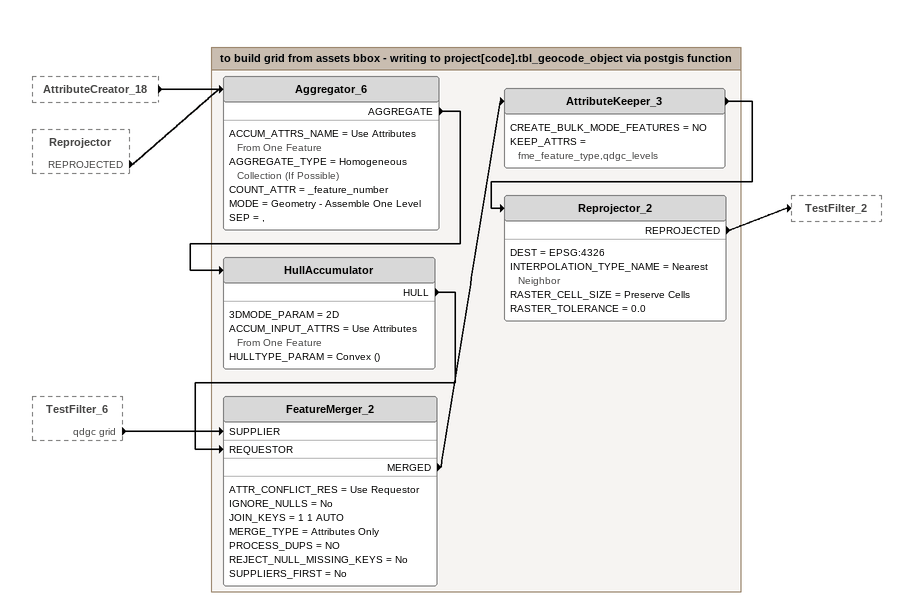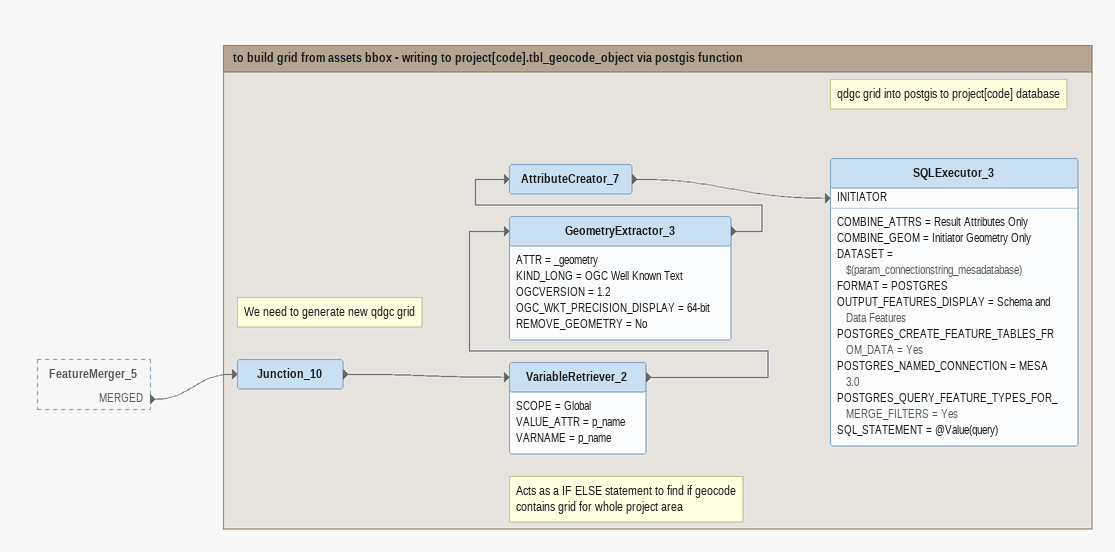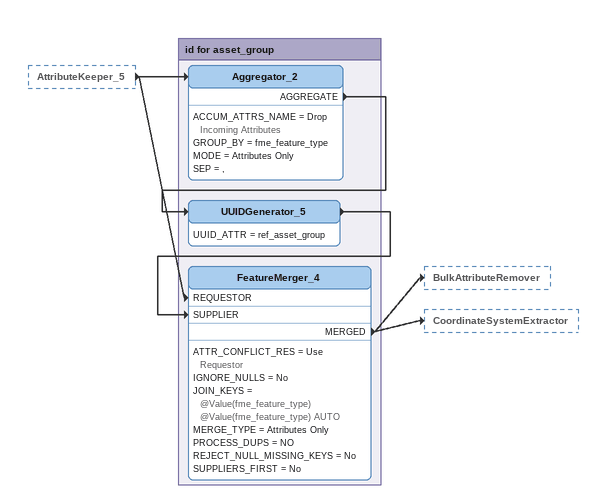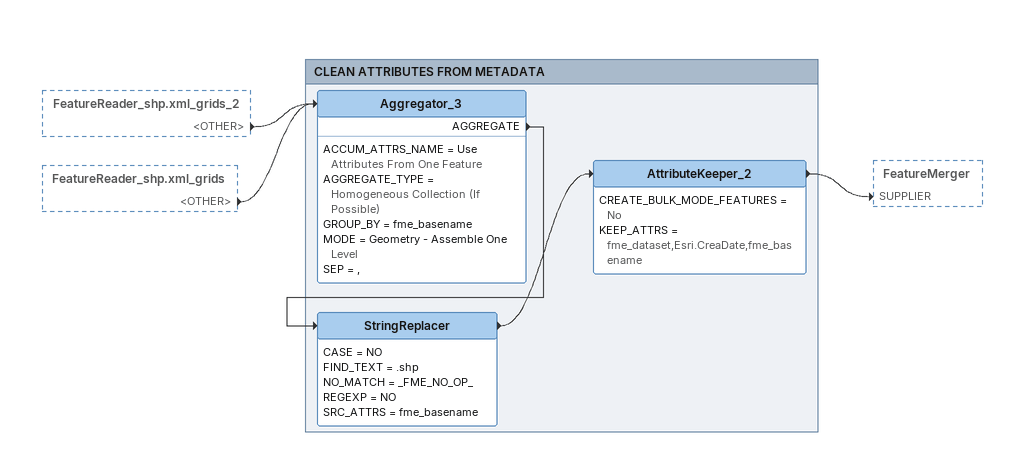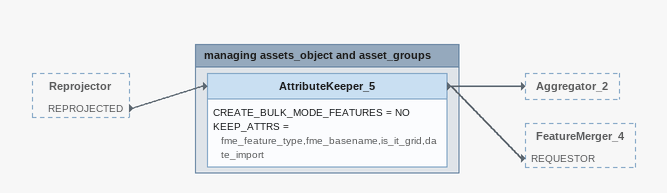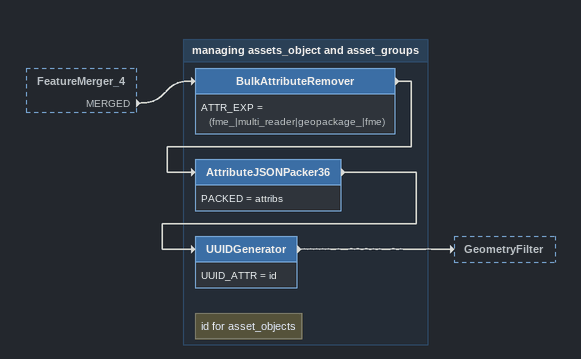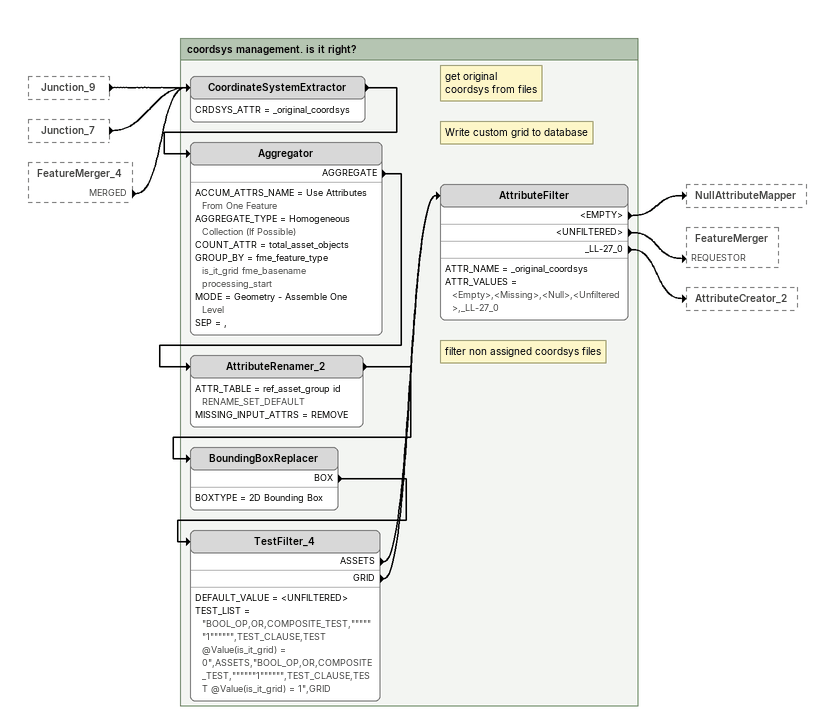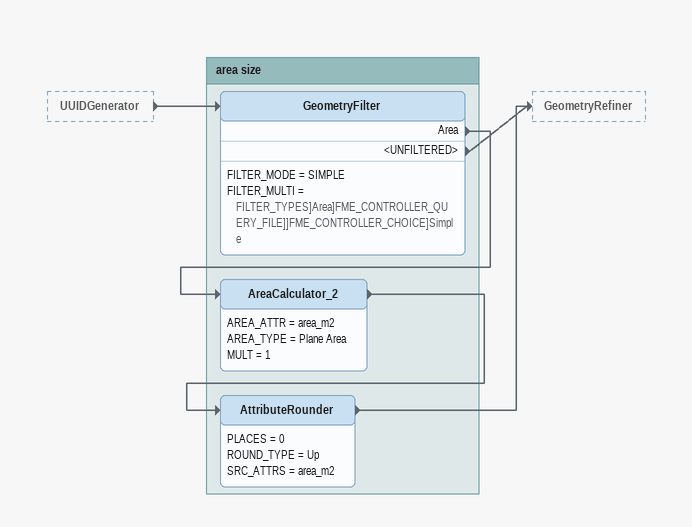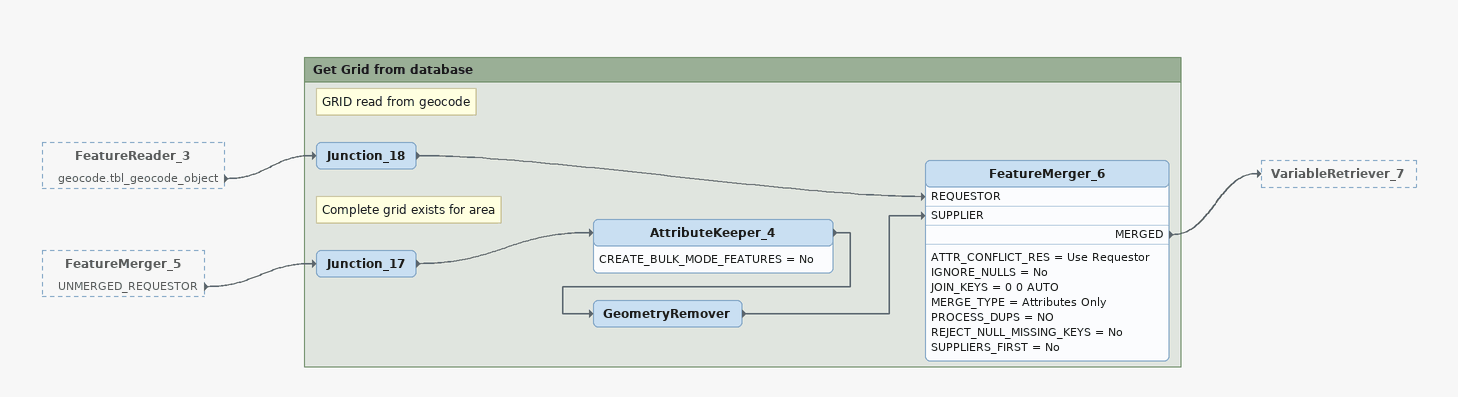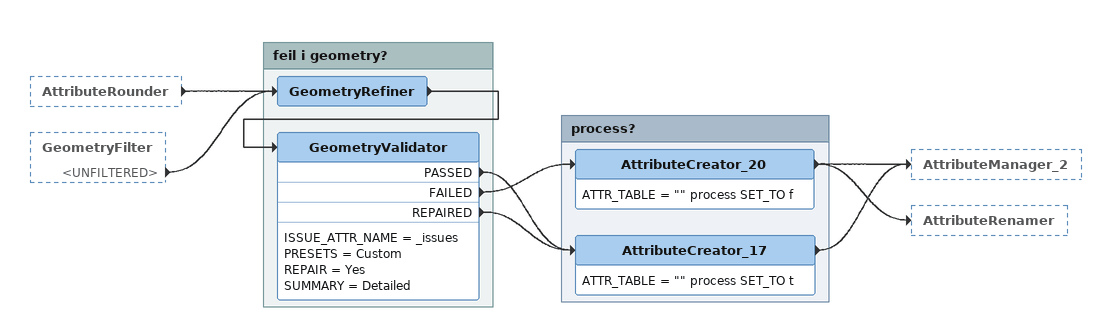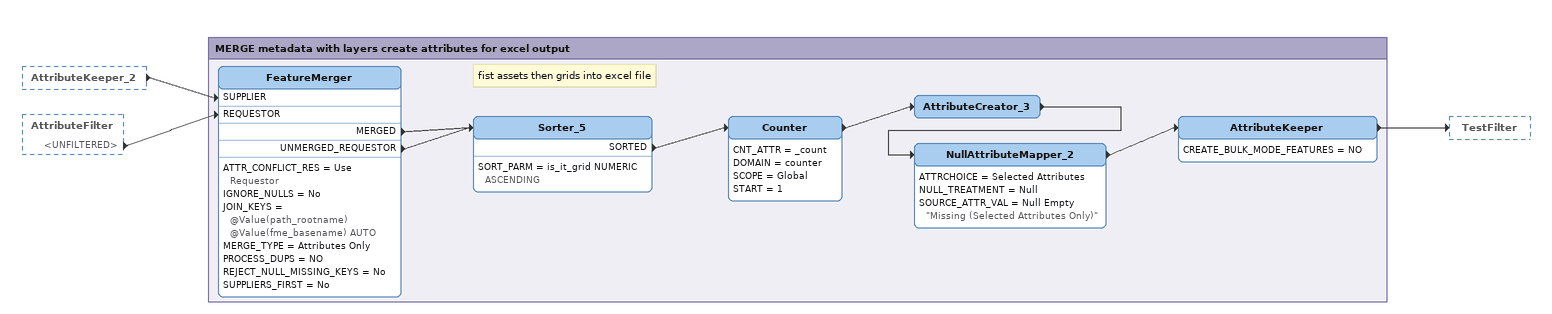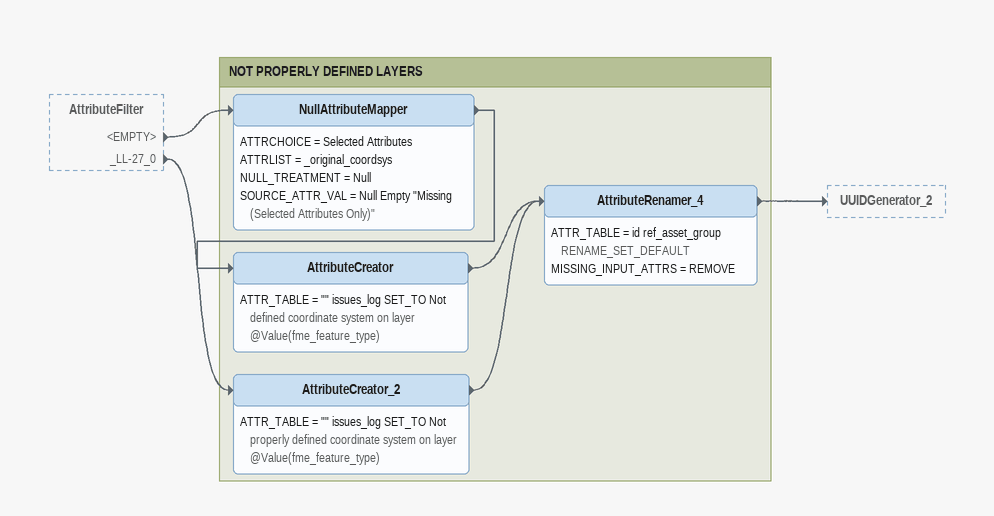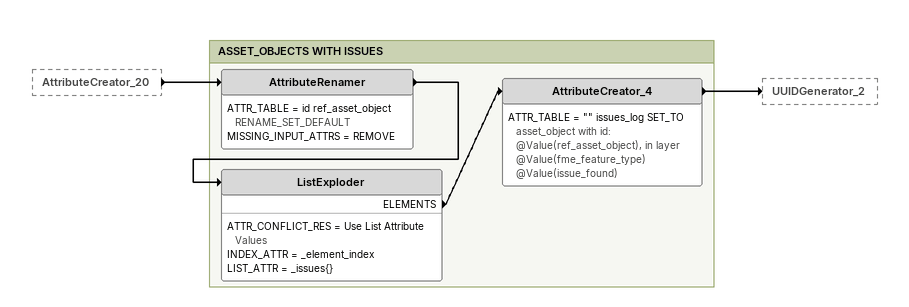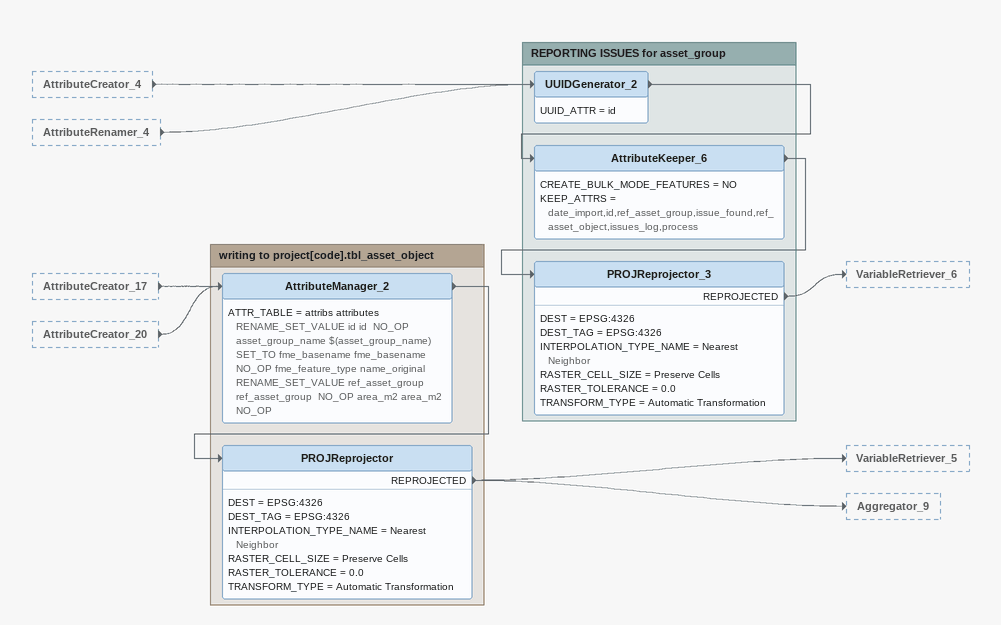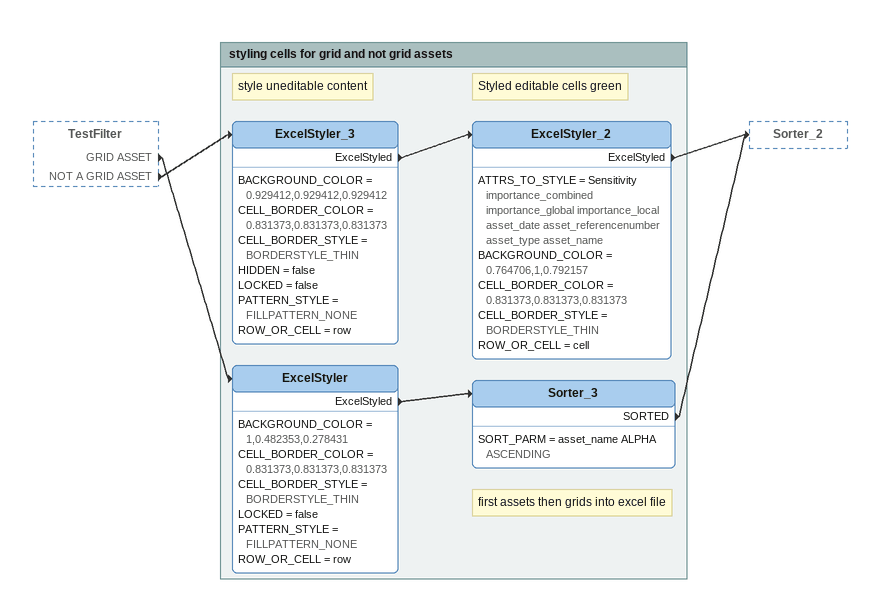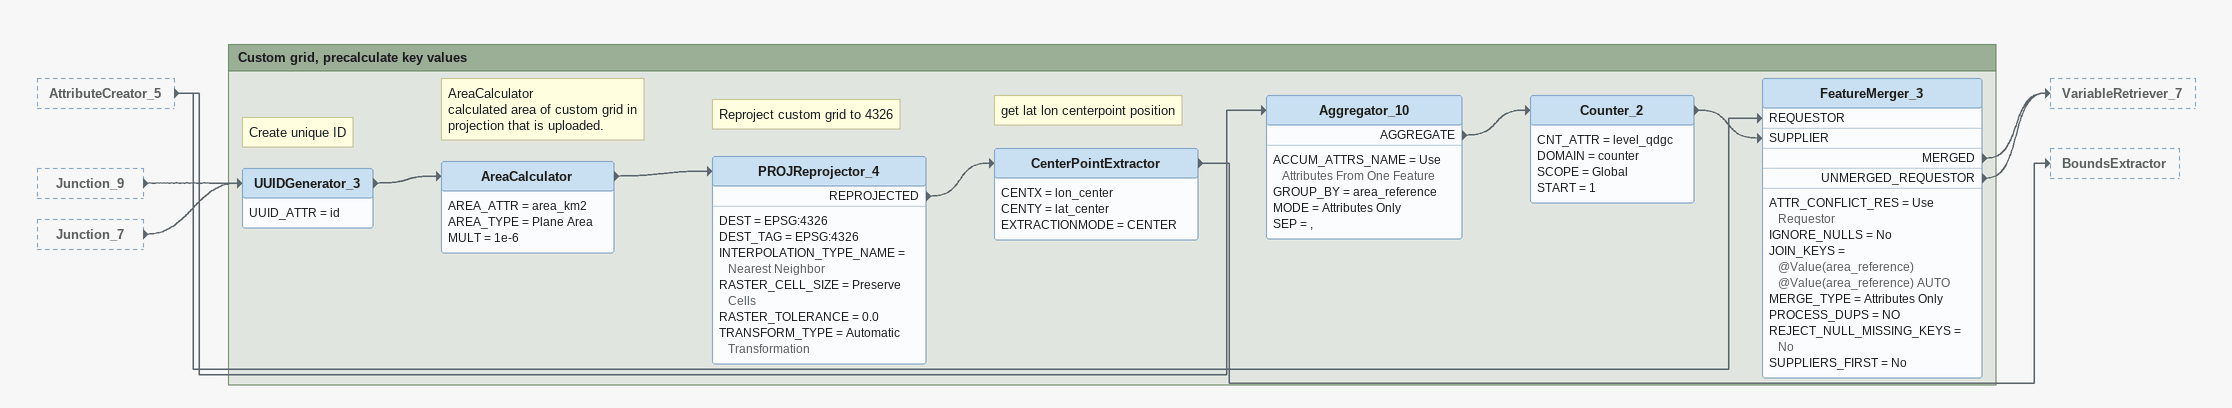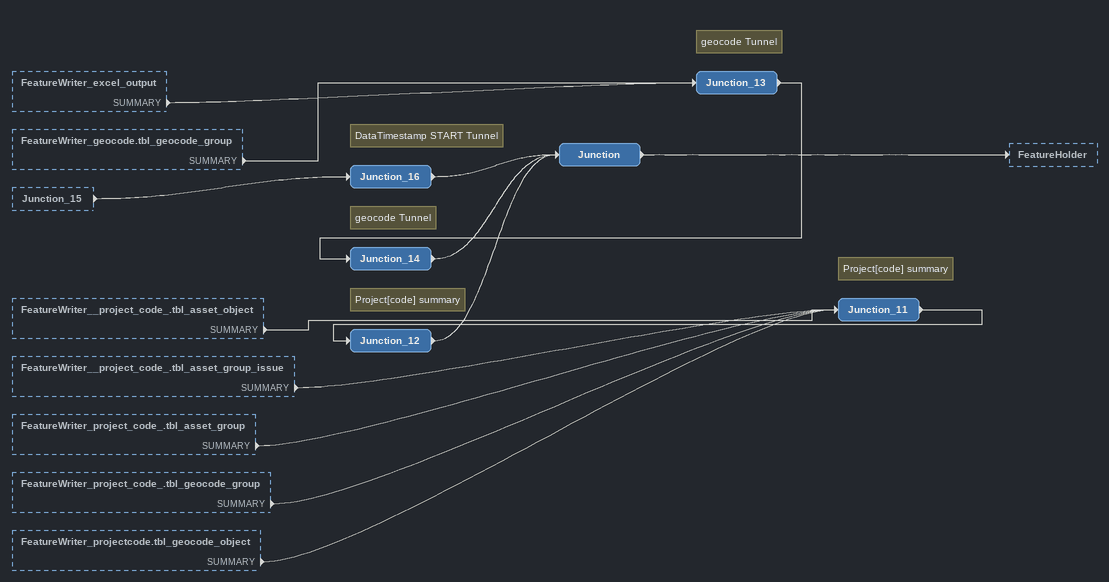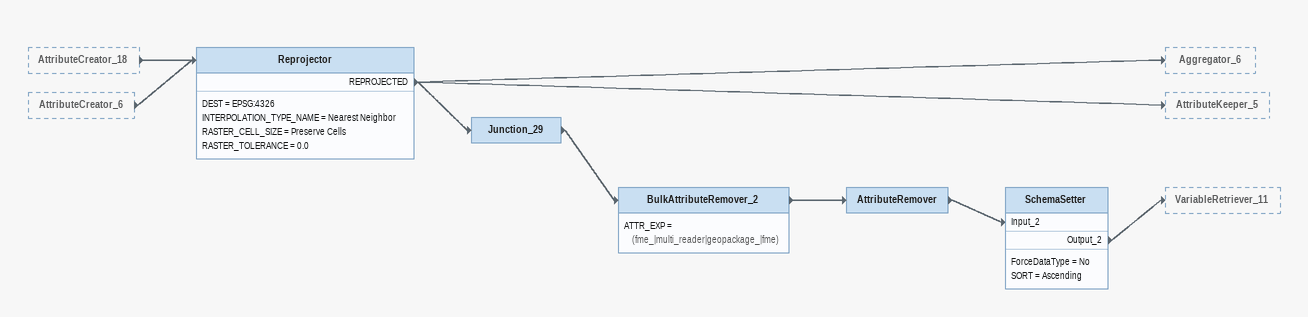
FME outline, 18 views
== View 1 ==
AttributeCreator_18 [outside]
    -> Aggregator_6
Reprojector [outside]
    REPROJECTED -> Aggregator_6
TestFilter_6 [outside]
    qdgc grid -> FeatureMerger_2 [SUPPLIER]

Bookmark: to build grid from assets bbox - writing to project[code].tbl_geocode_object via postgis function
Aggregator_6
    ACCUM_ATTRS_NAME = Use Attributes From One Feature
    AGGREGATE_TYPE = Homogeneous Collection (If Possible)
    COUNT_ATTR = _feature_number
    MODE = Geometry - Assemble One Level
    SEP = ,
    AGGREGATE -> HullAccumulator
HullAccumulator
    3DMODE_PARAM = 2D
    ACCUM_INPUT_ATTRS = Use Attributes From One Feature
    HULLTYPE_PARAM = Convex ()
    HULL -> FeatureMerger_2 [REQUESTOR]
FeatureMerger_2
    ATTR_CONFLICT_RES = Use Requestor
    IGNORE_NULLS = No
    JOIN_KEYS = 1 1 AUTO
    MERGE_TYPE = Attributes Only
    PROCESS_DUPS = NO
    REJECT_NULL_MISSING_KEYS = No
    SUPPLIERS_FIRST = No
    MERGED -> AttributeKeeper_3
AttributeKeeper_3
    CREATE_BULK_MODE_FEATURES = NO
    KEEP_ATTRS = fme_feature_type,qdgc_levels
    -> Reprojector_2
Reprojector_2
    DEST = EPSG:4326
    INTERPOLATION_TYPE_NAME = Nearest Neighbor
    RASTER_CELL_SIZE = Preserve Cells
    RASTER_TOLERANCE = 0.0
    REPROJECTED -> TestFilter_2

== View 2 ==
FeatureMerger_5 [outside]
    MERGED -> Junction_10

Bookmark: to build grid from assets bbox - writing to project[code].tbl_geocode_object via postgis function
Note: We need to generate new qdgc grid
Note: Acts as a IF ELSE statement to find if geocode contains grid for whole project area
Junction_10
    -> VariableRetriever_2
VariableRetriever_2
    SCOPE = Global
    VALUE_ATTR = p_name
    VARNAME = p_name
    -> GeometryExtractor_3
GeometryExtractor_3
    ATTR = _geometry
    KIND_LONG = OGC Well Known Text
    OGCVERSION = 1.2
    OGC_WKT_PRECISION_DISPLAY = 64-bit
    REMOVE_GEOMETRY = No
    -> AttributeCreator_7
AttributeCreator_7
    -> SQLExecutor_3 [INITIATOR]
Note: qdgc grid into postgis to project[code] database
SQLExecutor_3
    COMBINE_ATTRS = Result Attributes Only
    COMBINE_GEOM = Initiator Geometry Only
    DATASET = $(param_connectionstring_mesadatabase)
    FORMAT = POSTGRES
    OUTPUT_FEATURES_DISPLAY = Schema and Data Features
    POSTGRES_CREATE_FEATURE_TABLES_FROM_DATA = Yes
    POSTGRES_NAMED_CONNECTION = MESA 3.0
    POSTGRES_QUERY_FEATURE_TYPES_FOR_MERGE_FILTERS = Yes
    SQL_STATEMENT = @Value(query)

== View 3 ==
AttributeKeeper_5 [outside]
    -> Aggregator_2
    -> FeatureMerger_4 [REQUESTOR]

Bookmark: id for asset_group
Aggregator_2
    ACCUM_ATTRS_NAME = Drop Incoming Attributes
    GROUP_BY = fme_feature_type
    MODE = Attributes Only
    SEP = ,
    AGGREGATE -> UUIDGenerator_5
UUIDGenerator_5
    UUID_ATTR = ref_asset_group
    -> FeatureMerger_4 [SUPPLIER]
FeatureMerger_4
    ATTR_CONFLICT_RES = Use Requestor
    IGNORE_NULLS = No
    JOIN_KEYS = @Value(fme_feature_type) @Value(fme_feature_type) AUTO
    MERGE_TYPE = Attributes Only
    PROCESS_DUPS = NO
    REJECT_NULL_MISSING_KEYS = No
    SUPPLIERS_FIRST = No
    MERGED -> BulkAttributeRemover
    MERGED -> CoordinateSystemExtractor

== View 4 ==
FeatureReader_shp.xml_grids_2 [outside]
    <OTHER> -> Aggregator_3
FeatureReader_shp.xml_grids [outside]
    <OTHER> -> Aggregator_3

Bookmark: CLEAN ATTRIBUTES FROM METADATA
Aggregator_3
    ACCUM_ATTRS_NAME = Use Attributes From One Feature
    AGGREGATE_TYPE = Homogeneous Collection (If Possible)
    GROUP_BY = fme_basename
    MODE = Geometry - Assemble One Level
    SEP = ,
    AGGREGATE -> StringReplacer
StringReplacer
    CASE = NO
    FIND_TEXT = .shp
    NO_MATCH = _FME_NO_OP_
    REGEXP = NO
    SRC_ATTRS = fme_basename
    -> AttributeKeeper_2
AttributeKeeper_2
    CREATE_BULK_MODE_FEATURES = No
    KEEP_ATTRS = fme_dataset,Esri.CreaDate,fme_basename
    -> FeatureMerger [SUPPLIER]

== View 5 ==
Reprojector [outside]
    REPROJECTED -> AttributeKeeper_5

Bookmark: managing assets_object and asset_groups
AttributeKeeper_5
    CREATE_BULK_MODE_FEATURES = NO
    KEEP_ATTRS = fme_feature_type,fme_basename,is_it_grid,date_import
    -> Aggregator_2
    -> FeatureMerger_4 [REQUESTOR]

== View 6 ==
FeatureMerger_4 [outside]
    MERGED -> BulkAttributeRemover

Bookmark: managing assets_object and asset_groups
BulkAttributeRemover
    ATTR_EXP = (fme_|multi_reader|geopackage_|fme)
    -> AttributeJSONPacker36
AttributeJSONPacker36
    PACKED = attribs
    -> UUIDGenerator
Note: id for asset_objects
UUIDGenerator
    UUID_ATTR = id
    -> GeometryFilter

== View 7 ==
Junction_9 [outside]
    -> CoordinateSystemExtractor
Junction_7 [outside]
    -> CoordinateSystemExtractor
FeatureMerger_4 [outside]
    MERGED -> CoordinateSystemExtractor

Bookmark: coordsys management. is it right?
Note: get original / coordsys from files
Note: Write custom grid to database
CoordinateSystemExtractor
    CRDSYS_ATTR = _original_coordsys
    -> Aggregator
Aggregator
    ACCUM_ATTRS_NAME = Use Attributes From One Feature
    AGGREGATE_TYPE = Homogeneous Collection (If Possible)
    COUNT_ATTR = total_asset_objects
    GROUP_BY = fme_feature_type is_it_grid fme_basename processing_start
    MODE = Geometry - Assemble One Level
    SEP = ,
    AGGREGATE -> AttributeRenamer_2
AttributeRenamer_2
    ATTR_TABLE = ref_asset_group id RENAME_SET_DEFAULT
    MISSING_INPUT_ATTRS = REMOVE
    -> BoundingBoxReplacer
BoundingBoxReplacer
    BOXTYPE = 2D Bounding Box
    BOX -> TestFilter_4
TestFilter_4
    DEFAULT_VALUE = <UNFILTERED>
    TEST_LIST = "BOOL_OP,OR,COMPOSITE_TEST,""""""1"""""",TEST_CLAUSE,TEST @Value(is_it_grid) = 0",ASSETS,"BOOL_OP,OR,COMPOSITE_TEST,""""""1"""""",TEST_CLAUSE,TEST @Value(is_it_grid) = 1",GRID
    ASSETS -> AttributeFilter
    GRID -> AttributeFilter
Note: filter non assigned coordsys files
AttributeFilter
    ATTR_NAME = _original_coordsys
    ATTR_VALUES = <Empty>,<Missing>,<Null>,<Unfiltered>,_LL-27_0
    <EMPTY> -> NullAttributeMapper
    <UNFILTERED> -> FeatureMerger [REQUESTOR]
    _LL-27_0 -> AttributeCreator_2

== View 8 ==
UUIDGenerator [outside]
    -> GeometryFilter

Bookmark: area size
GeometryFilter
    FILTER_MODE = SIMPLE
    FILTER_MULTI = FILTER_TYPES]Area]FME_CONTROLLER_QUERY_FILE]]FME_CONTROLLER_CHOICE]Simple
    Area -> AreaCalculator_2
    <UNFILTERED> -> GeometryRefiner
AreaCalculator_2
    AREA_ATTR = area_m2
    AREA_TYPE = Plane Area
    MULT = 1
    -> AttributeRounder
AttributeRounder
    PLACES = 0
    ROUND_TYPE = Up
    SRC_ATTRS = area_m2
    -> GeometryRefiner

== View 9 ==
FeatureReader_3 [outside]
    geocode.tbl_geocode_object -> Junction_18
FeatureMerger_5 [outside]
    UNMERGED_REQUESTOR -> Junction_17

Bookmark: Get Grid from database
Note: Complete grid exists for area
Junction_17
    -> AttributeKeeper_4
AttributeKeeper_4
    CREATE_BULK_MODE_FEATURES = No
    -> GeometryRemover
GeometryRemover
    -> FeatureMerger_6 [SUPPLIER]
Note: GRID read from geocode
Junction_18
    -> FeatureMerger_6 [REQUESTOR]
FeatureMerger_6
    ATTR_CONFLICT_RES = Use Requestor
    IGNORE_NULLS = No
    JOIN_KEYS = 0 0 AUTO
    MERGE_TYPE = Attributes Only
    PROCESS_DUPS = NO
    REJECT_NULL_MISSING_KEYS = No
    SUPPLIERS_FIRST = No
    MERGED -> VariableRetriever_7

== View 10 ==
AttributeRounder [outside]
    -> GeometryRefiner
GeometryFilter [outside]
    <UNFILTERED> -> GeometryRefiner

Bookmark: feil i geometry?
GeometryRefiner
    -> GeometryValidator
GeometryValidator
    ISSUE_ATTR_NAME = _issues
    PRESETS = Custom
    REPAIR = Yes
    SUMMARY = Detailed
    PASSED -> AttributeCreator_17
    FAILED -> AttributeCreator_20
    REPAIRED -> AttributeCreator_17

Bookmark: process?
AttributeCreator_20
    ATTR_TABLE = "" process SET_TO f
    -> AttributeManager_2
    -> AttributeRenamer
AttributeCreator_17
    ATTR_TABLE = "" process SET_TO t
    -> AttributeManager_2

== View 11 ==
AttributeKeeper_2 [outside]
    -> FeatureMerger [SUPPLIER]
AttributeFilter [outside]
    <UNFILTERED> -> FeatureMerger [REQUESTOR]

Bookmark: MERGE metadata with layers create attributes for excel output
FeatureMerger
    ATTR_CONFLICT_RES = Use Requestor
    IGNORE_NULLS = No
    JOIN_KEYS = @Value(path_rootname) @Value(fme_basename) AUTO
    MERGE_TYPE = Attributes Only
    PROCESS_DUPS = NO
    REJECT_NULL_MISSING_KEYS = No
    SUPPLIERS_FIRST = No
    MERGED -> Sorter_5
    UNMERGED_REQUESTOR -> Sorter_5
Note: fist assets then grids into excel file
Sorter_5
    SORT_PARM = is_it_grid NUMERIC ASCENDING
    SORTED -> Counter
Counter
    CNT_ATTR = _count
    DOMAIN = counter
    SCOPE = Global
    START = 1
    -> AttributeCreator_3
AttributeCreator_3
    -> NullAttributeMapper_2
NullAttributeMapper_2
    ATTRCHOICE = Selected Attributes
    NULL_TREATMENT = Null
    SOURCE_ATTR_VAL = Null Empty "Missing (Selected Attributes Only)"
    -> AttributeKeeper
AttributeKeeper
    CREATE_BULK_MODE_FEATURES = NO
    -> TestFilter

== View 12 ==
AttributeFilter [outside]
    <EMPTY> -> NullAttributeMapper
    _LL-27_0 -> AttributeCreator_2

Bookmark: NOT PROPERLY DEFINED LAYERS
NullAttributeMapper
    ATTRCHOICE = Selected Attributes
    ATTRLIST = _original_coordsys
    NULL_TREATMENT = Null
    SOURCE_ATTR_VAL = Null Empty "Missing (Selected Attributes Only)"
    -> AttributeCreator
AttributeCreator
    ATTR_TABLE = "" issues_log SET_TO Not defined coordinate system on layer @Value(fme_feature_type)
    -> AttributeRenamer_4
AttributeCreator_2
    ATTR_TABLE = "" issues_log SET_TO Not properly defined coordinate system on layer @Value(fme_feature_type)
    -> AttributeRenamer_4
AttributeRenamer_4
    ATTR_TABLE = id ref_asset_group RENAME_SET_DEFAULT
    MISSING_INPUT_ATTRS = REMOVE
    -> UUIDGenerator_2

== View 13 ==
AttributeCreator_20 [outside]
    -> AttributeRenamer

Bookmark: ASSET_OBJECTS WITH ISSUES
AttributeRenamer
    ATTR_TABLE = id ref_asset_object RENAME_SET_DEFAULT
    MISSING_INPUT_ATTRS = REMOVE
    -> ListExploder
ListExploder
    ATTR_CONFLICT_RES = Use List Attribute Values
    INDEX_ATTR = _element_index
    LIST_ATTR = _issues{}
    ELEMENTS -> AttributeCreator_4
AttributeCreator_4
    ATTR_TABLE = "" issues_log SET_TO asset_object with id: @Value(ref_asset_object), in layer @Value(fme_feature_type) @Value(issue_found)
    -> UUIDGenerator_2

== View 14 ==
AttributeCreator_4 [outside]
    -> UUIDGenerator_2
AttributeRenamer_4 [outside]
    -> UUIDGenerator_2
AttributeCreator_17 [outside]
    -> AttributeManager_2
AttributeCreator_20 [outside]
    -> AttributeManager_2

Bookmark: writing to project[code].tbl_asset_object
AttributeManager_2
    ATTR_TABLE = attribs attributes  RENAME_SET_VALUE id id  NO_OP  asset_group_name $(asset_group_name) SET_TO fme_basename fme_basename  NO_OP fme_feature_type name_original  RENAME_SET_VALUE ref_asset_group ref_asset_group  NO_OP area_m2 area_m2  NO_OP
    -> PROJReprojector
PROJReprojector
    DEST = EPSG:4326
    DEST_TAG = EPSG:4326
    INTERPOLATION_TYPE_NAME = Nearest Neighbor
    RASTER_CELL_SIZE = Preserve Cells
    RASTER_TOLERANCE = 0.0
    TRANSFORM_TYPE = Automatic Transformation
    REPROJECTED -> VariableRetriever_5
    REPROJECTED -> Aggregator_9

Bookmark: REPORTING ISSUES for asset_group
UUIDGenerator_2
    UUID_ATTR = id
    -> AttributeKeeper_6
AttributeKeeper_6
    CREATE_BULK_MODE_FEATURES = NO
    KEEP_ATTRS = date_import,id,ref_asset_group,issue_found,ref_asset_object,issues_log,process
    -> PROJReprojector_3
PROJReprojector_3
    DEST = EPSG:4326
    DEST_TAG = EPSG:4326
    INTERPOLATION_TYPE_NAME = Nearest Neighbor
    RASTER_CELL_SIZE = Preserve Cells
    RASTER_TOLERANCE = 0.0
    TRANSFORM_TYPE = Automatic Transformation
    REPROJECTED -> VariableRetriever_6

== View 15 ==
TestFilter [outside]
    GRID ASSET -> ExcelStyler
    NOT A GRID ASSET -> ExcelStyler_3

Bookmark: styling cells for grid and not grid assets
Note: style uneditable content
ExcelStyler_3
    BACKGROUND_COLOR = 0.929412,0.929412,0.929412
    CELL_BORDER_COLOR = 0.831373,0.831373,0.831373
    CELL_BORDER_STYLE = BORDERSTYLE_THIN
    HIDDEN = false
    LOCKED = false
    PATTERN_STYLE = FILLPATTERN_NONE
    ROW_OR_CELL = row
    ExcelStyled -> ExcelStyler_2
Note: Styled editable cells green
ExcelStyler_2
    ATTRS_TO_STYLE = Sensitivity importance_combined importance_global importance_local asset_date asset_referencenumber asset_type asset_name
    BACKGROUND_COLOR = 0.764706,1,0.792157
    CELL_BORDER_COLOR = 0.831373,0.831373,0.831373
    CELL_BORDER_STYLE = BORDERSTYLE_THIN
    ROW_OR_CELL = cell
    ExcelStyled -> Sorter_2
ExcelStyler
    BACKGROUND_COLOR = 1,0.482353,0.278431
    CELL_BORDER_COLOR = 0.831373,0.831373,0.831373
    CELL_BORDER_STYLE = BORDERSTYLE_THIN
    LOCKED = false
    PATTERN_STYLE = FILLPATTERN_NONE
    ROW_OR_CELL = row
    ExcelStyled -> Sorter_3
Note: first assets then grids into excel file
Sorter_3
    SORT_PARM = asset_name ALPHA ASCENDING
    SORTED -> Sorter_2

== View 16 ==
AttributeCreator_5 [outside]
    -> FeatureMerger_3 [REQUESTOR]
    -> Aggregator_10
Junction_9 [outside]
    -> UUIDGenerator_3
Junction_7 [outside]
    -> UUIDGenerator_3

Bookmark: Custom grid, precalculate key values
Note: Create unique ID
UUIDGenerator_3
    UUID_ATTR = id
    -> AreaCalculator
Note: AreaCalculator / calculated area of custom grid in projection that is uploaded.
AreaCalculator
    AREA_ATTR = area_km2
    AREA_TYPE = Plane Area
    MULT = 1e-6
    -> PROJReprojector_4
Note: Reproject custom grid to 4326
PROJReprojector_4
    DEST = EPSG:4326
    DEST_TAG = EPSG:4326
    INTERPOLATION_TYPE_NAME = Nearest Neighbor
    RASTER_CELL_SIZE = Preserve Cells
    RASTER_TOLERANCE = 0.0
    TRANSFORM_TYPE = Automatic Transformation
    REPROJECTED -> CenterPointExtractor
Note: get lat lon centerpoint position
CenterPointExtractor
    CENTX = lon_center
    CENTY = lat_center
    EXTRACTIONMODE = CENTER
    -> BoundsExtractor
Aggregator_10
    ACCUM_ATTRS_NAME = Use Attributes From One Feature
    GROUP_BY = area_reference
    MODE = Attributes Only
    SEP = ,
    AGGREGATE -> Counter_2
Counter_2
    CNT_ATTR = level_qdgc
    DOMAIN = counter
    SCOPE = Global
    START = 1
    -> FeatureMerger_3 [SUPPLIER]
FeatureMerger_3
    ATTR_CONFLICT_RES = Use Requestor
    IGNORE_NULLS = No
    JOIN_KEYS = @Value(area_reference) @Value(area_reference) AUTO
    MERGE_TYPE = Attributes Only
    PROCESS_DUPS = NO
    REJECT_NULL_MISSING_KEYS = No
    SUPPLIERS_FIRST = No
    MERGED -> VariableRetriever_7
    UNMERGED_REQUESTOR -> VariableRetriever_7

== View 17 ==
FeatureWriter_excel_output [outside]
    SUMMARY -> Junction_13
FeatureWriter_geocode.tbl_geocode_group [outside]
    SUMMARY -> Junction_13
Junction_15 [outside]
    -> Junction_16
FeatureWriter__project_code_.tbl_asset_object [outside]
    SUMMARY -> Junction_11
FeatureWriter__project_code_.tbl_asset_group_issue [outside]
    SUMMARY -> Junction_11
FeatureWriter_project_code_.tbl_asset_group [outside]
    SUMMARY -> Junction_11
FeatureWriter_project_code_.tbl_geocode_group [outside]
    SUMMARY -> Junction_11
FeatureWriter_projectcode.tbl_geocode_object [outside]
    SUMMARY -> Junction_11
Note: DataTimestamp START Tunnel
Junction_16
    -> Junction
Note: geocode Tunnel
Junction_13
    -> Junction_14
Note: geocode Tunnel
Junction_14
    -> Junction
Note: Project[code] summary
Junction_11
    -> Junction_12
Note: Project[code] summary
Junction_12
    -> Junction
Junction
    -> FeatureHolder

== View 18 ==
AttributeCreator_18 [outside]
    -> Reprojector
AttributeCreator_6 [outside]
    -> Reprojector
Reprojector
    DEST = EPSG:4326
    INTERPOLATION_TYPE_NAME = Nearest Neighbor
    RASTER_CELL_SIZE = Preserve Cells
    RASTER_TOLERANCE = 0.0
    REPROJECTED -> Aggregator_6
    REPROJECTED -> AttributeKeeper_5
    REPROJECTED -> Junction_29
Junction_29
    -> BulkAttributeRemover_2
BulkAttributeRemover_2
    ATTR_EXP = (fme_|multi_reader|geopackage_|fme)
    -> AttributeRemover
AttributeRemover
    -> SchemaSetter [Input_2]
SchemaSetter
    ForceDataType = No
    SORT = Ascending
    Output_2 -> VariableRetriever_11
